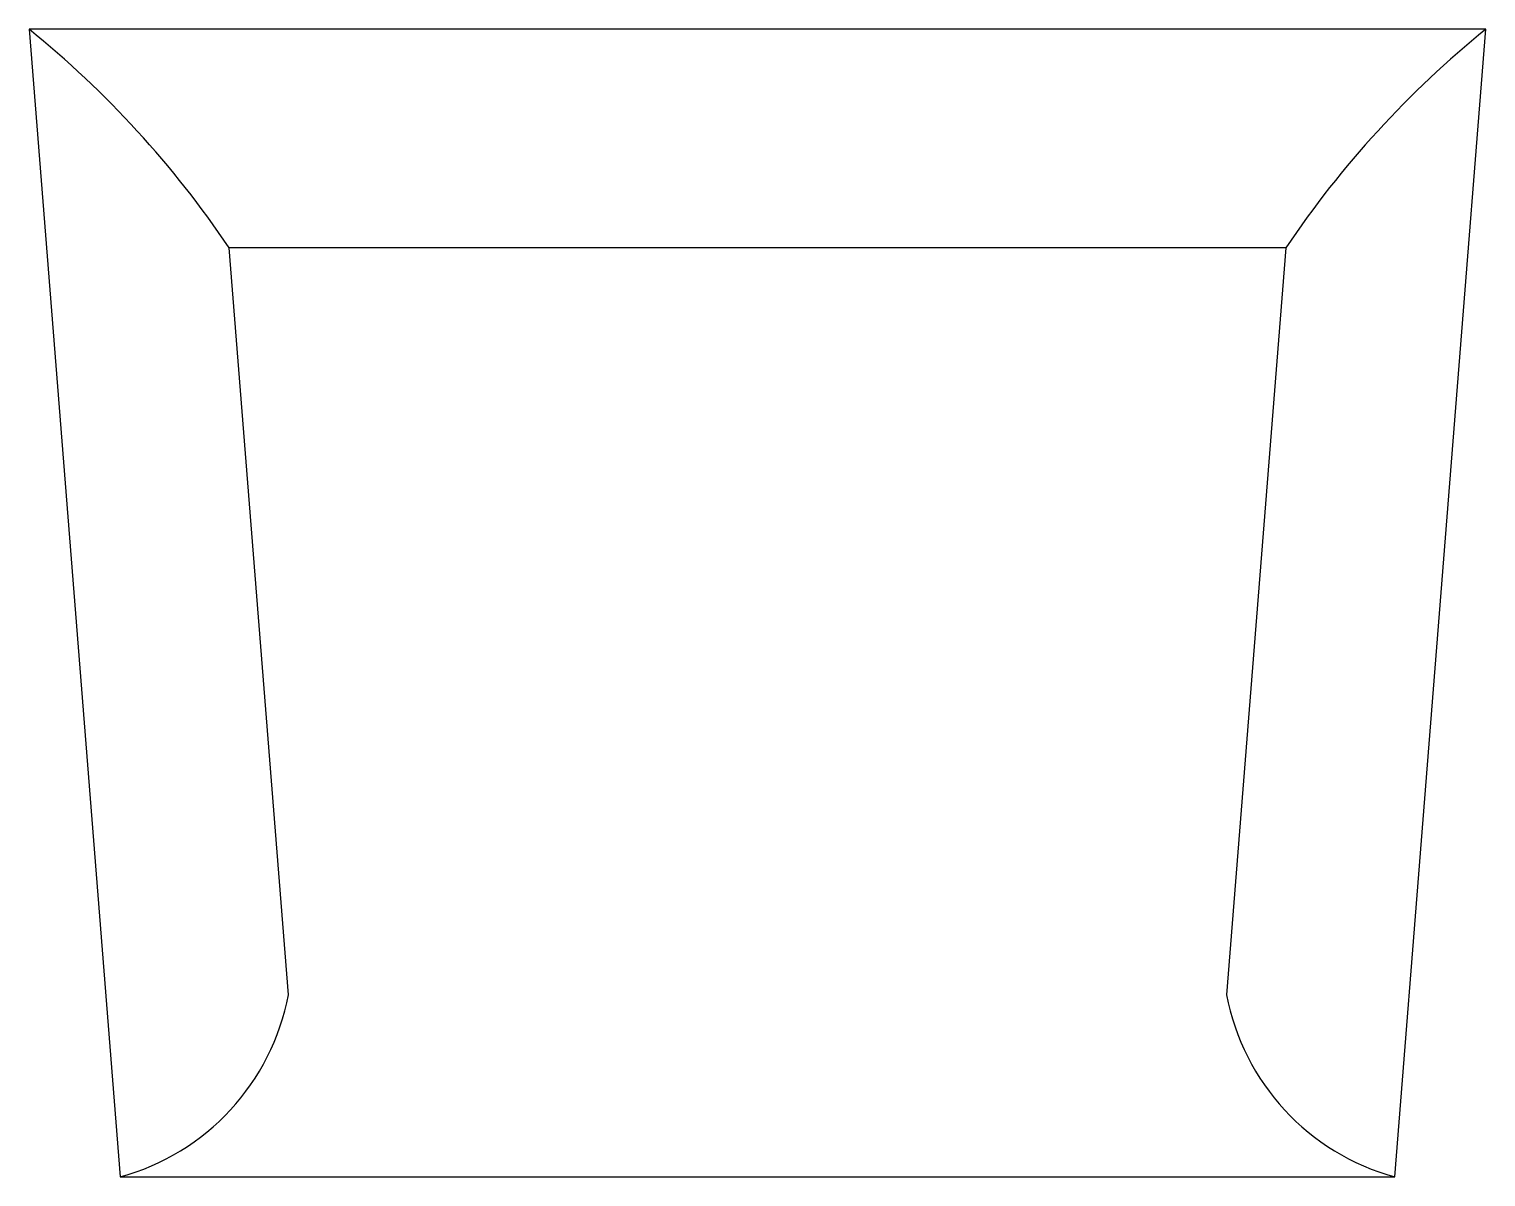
# Model space of a CAD drawing. Extents: x 8.7 to 9.5, y 6.044 to 6.674.
import ezdxf

# ---------------------------------------------------------------- set-up
doc = ezdxf.new("R2010")
doc.units = 0
doc.layers.get('0').update_dxf_attribs({"linetype": 'CONTINUOUS'})

msp = doc.modelspace()

# ---------------------------------------------------------------- linework, layer by layer
at = {"color": 0}
msp.add_line((9.39024, 6.55414), (8.80991, 6.55414), dxfattribs=at)
for points in [[(8.75007, 6.04414, 0.287288), (8.84245, 6.14414), (8.80991, 6.55414, 0.074371), (8.70007, 6.67414)], [(9.50007, 6.67414, 0.074371), (9.39024, 6.55414), (9.3577, 6.14414, 0.287288), (9.45007, 6.04414, 0.287288)]]:
    msp.add_lwpolyline(points, format="xyb", dxfattribs=at)
msp.add_lwpolyline([(8.70007, 6.67414), (8.75007, 6.04414), (9.45007, 6.04414), (9.50007, 6.67414)], close=True, dxfattribs=at)

doc.saveas('drawing.dxf')
